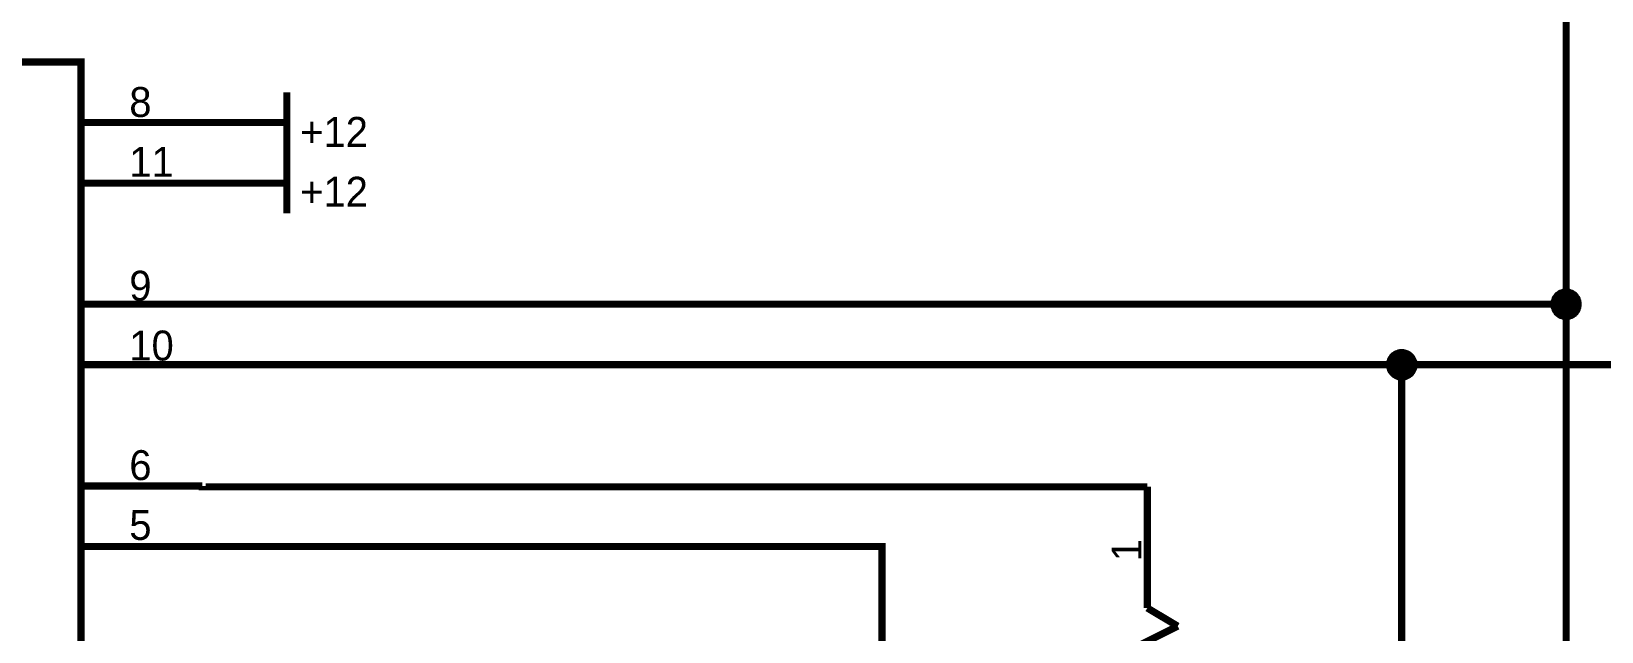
# Model space of a CAD drawing. Header units: millimetres. Extents: x 0 to 800, y 0 to 567.
# Drawn here: x 282.1 to 347.9, y 302.7 to 327.9 of the extents above; entities that cross this region are included whole.
import ezdxf

# ---------------------------------------------------------------- set-up
doc = ezdxf.new("R2010")
doc.units = ezdxf.units.MM
doc.layers.add('Sheet', color=255, linetype='Continuous')

msp = doc.modelspace()

# ---------------------------------------------------------------- linework, layer by layer
at = {"layer": 'Sheet'}
for points, const_width in [([(346.46, 292.606), (346.46, 316.483), (346.46, 360.161), (346.964, 360.161)], 0.3), ([(292.78, 325.364), (292.78, 322.833)], 0.3), ([(284.145, 324.099), (289.23, 324.099)], 0.3), ([(290.249, 324.099), (289.23, 324.099)], 0.3), ([(290.249, 324.099), (292.78, 324.099)], 0.3), ([(292.78, 322.833), (292.78, 320.291)], 0.3), ([(284.145, 321.557), (289.23, 321.557)], 0.3), ([(290.249, 321.557), (289.23, 321.557)], 0.3), ([(290.249, 321.557), (292.78, 321.557)], 0.3), ([(345.956, 316.483), (345.956, 316.506), (345.956, 316.539), (345.967, 316.562), (345.967, 316.584), (345.967, 316.607), (345.978, 316.629), (345.989, 316.663), (346.001, 316.685), (346.001, 316.707), (346.012, 316.73), (346.023, 316.741), (346.045, 316.763), (346.057, 316.786), (346.068, 316.808), (346.09, 316.819), (346.101, 316.842), (346.124, 316.853), (346.135, 316.875), (346.157, 316.887), (346.18, 316.898), (346.202, 316.92), (346.213, 316.931), (346.236, 316.943), (346.258, 316.943), (346.281, 316.954), (346.314, 316.965), (346.337, 316.976), (346.359, 316.976), (346.381, 316.976), (346.404, 316.987), (346.437, 316.987), (346.46, 316.987)], 0.3), ([(345.956, 316.483), (345.956, 316.506), (345.956, 316.539), (345.967, 316.562), (345.967, 316.584), (345.967, 316.607), (345.978, 316.629), (345.989, 316.663), (346.001, 316.685), (346.001, 316.707), (346.012, 316.73), (346.023, 316.741), (346.045, 316.763), (346.057, 316.786), (346.068, 316.808), (346.09, 316.819), (346.101, 316.842), (346.124, 316.853), (346.135, 316.875), (346.157, 316.887), (346.18, 316.898), (346.202, 316.92), (346.213, 316.931), (346.236, 316.943), (346.258, 316.943), (346.281, 316.954), (346.314, 316.965), (346.337, 316.976), (346.359, 316.976), (346.381, 316.976), (346.404, 316.987), (346.437, 316.987), (346.46, 316.987)], 0.3), ([(345.956, 316.483), (345.956, 316.506), (345.956, 316.539), (345.967, 316.562), (345.967, 316.584), (345.967, 316.607), (345.978, 316.629), (345.989, 316.663), (346.001, 316.685), (346.001, 316.707), (346.012, 316.73), (346.023, 316.741), (346.045, 316.763), (346.057, 316.786), (346.068, 316.808), (346.09, 316.819), (346.101, 316.842), (346.124, 316.853), (346.135, 316.875), (346.157, 316.887), (346.18, 316.898), (346.202, 316.92), (346.213, 316.931), (346.236, 316.943), (346.258, 316.943), (346.281, 316.954), (346.314, 316.965), (346.337, 316.976), (346.359, 316.976), (346.381, 316.976), (346.404, 316.987), (346.437, 316.987), (346.46, 316.987)], 0.3), ([(345.956, 316.483), (345.956, 316.506), (345.956, 316.539), (345.967, 316.562), (345.967, 316.584), (345.967, 316.607), (345.978, 316.629), (345.989, 316.663), (346.001, 316.685), (346.001, 316.707), (346.012, 316.73), (346.023, 316.741), (346.045, 316.763), (346.057, 316.786), (346.068, 316.808), (346.09, 316.819), (346.101, 316.842), (346.124, 316.853), (346.135, 316.875), (346.157, 316.887), (346.18, 316.898), (346.202, 316.92), (346.213, 316.931), (346.236, 316.943), (346.258, 316.943), (346.281, 316.954), (346.314, 316.965), (346.337, 316.976), (346.359, 316.976), (346.381, 316.976), (346.404, 316.987), (346.437, 316.987), (346.46, 316.987)], 0.3), ([(345.956, 316.483), (345.956, 316.506), (345.956, 316.539), (345.967, 316.562), (345.967, 316.584), (345.967, 316.607), (345.978, 316.629), (345.989, 316.663), (346.001, 316.685), (346.001, 316.707), (346.012, 316.73), (346.023, 316.741), (346.045, 316.763), (346.057, 316.786), (346.068, 316.808), (346.09, 316.819), (346.101, 316.842), (346.124, 316.853), (346.135, 316.875), (346.157, 316.887), (346.18, 316.898), (346.202, 316.92), (346.213, 316.931), (346.236, 316.943), (346.258, 316.943), (346.281, 316.954), (346.314, 316.965), (346.337, 316.976), (346.359, 316.976), (346.381, 316.976), (346.404, 316.987), (346.437, 316.987), (346.46, 316.987)], 0.0991), ([(345.956, 316.483), (345.956, 316.506), (345.956, 316.539), (345.967, 316.562), (345.967, 316.584), (345.967, 316.607), (345.978, 316.629), (345.989, 316.663), (346.001, 316.685), (346.001, 316.707), (346.012, 316.73), (346.023, 316.741), (346.045, 316.763), (346.057, 316.786), (346.068, 316.808), (346.09, 316.819), (346.101, 316.842), (346.124, 316.853), (346.135, 316.875), (346.157, 316.887), (346.18, 316.898), (346.202, 316.92), (346.213, 316.931), (346.236, 316.943), (346.258, 316.943), (346.281, 316.954), (346.314, 316.965), (346.337, 316.976), (346.359, 316.976), (346.381, 316.976), (346.404, 316.987), (346.437, 316.987), (346.46, 316.987)], 0.0991), ([(345.956, 316.483), (345.956, 316.506), (345.956, 316.539), (345.967, 316.562), (345.967, 316.584), (345.967, 316.607), (345.978, 316.629), (345.989, 316.663), (346.001, 316.685), (346.001, 316.707), (346.012, 316.73), (346.023, 316.741), (346.045, 316.763), (346.057, 316.786), (346.068, 316.808), (346.09, 316.819), (346.101, 316.842), (346.124, 316.853), (346.135, 316.875), (346.157, 316.887), (346.18, 316.898), (346.202, 316.92), (346.213, 316.931), (346.236, 316.943), (346.258, 316.943), (346.281, 316.954), (346.314, 316.965), (346.337, 316.976), (346.359, 316.976), (346.381, 316.976), (346.404, 316.987), (346.437, 316.987), (346.46, 316.987)], 0.0991), ([(345.956, 316.483), (345.956, 316.506), (345.956, 316.539), (345.967, 316.562), (345.967, 316.584), (345.967, 316.607), (345.978, 316.629), (345.989, 316.663), (346.001, 316.685), (346.001, 316.707), (346.012, 316.73), (346.023, 316.741), (346.045, 316.763), (346.057, 316.786), (346.068, 316.808), (346.09, 316.819), (346.101, 316.842), (346.124, 316.853), (346.135, 316.875), (346.157, 316.887), (346.18, 316.898), (346.202, 316.92), (346.213, 316.931), (346.236, 316.943), (346.258, 316.943), (346.281, 316.954), (346.314, 316.965), (346.337, 316.976), (346.359, 316.976), (346.381, 316.976), (346.404, 316.987), (346.437, 316.987), (346.46, 316.987)], 0.0991), ([(346.46, 316.987), (346.46, 316.987)], 0.3), ([(346.46, 316.987), (346.482, 316.987), (346.516, 316.987), (346.538, 316.976), (346.561, 316.976), (346.583, 316.976), (346.605, 316.965), (346.639, 316.954), (346.661, 316.943), (346.684, 316.943), (346.706, 316.931), (346.717, 316.92), (346.74, 316.898), (346.762, 316.887), (346.785, 316.875), (346.796, 316.853), (346.818, 316.842), (346.829, 316.819), (346.852, 316.808), (346.863, 316.786), (346.874, 316.763), (346.897, 316.741), (346.908, 316.73), (346.919, 316.707), (346.919, 316.685), (346.93, 316.663), (346.941, 316.629), (346.953, 316.607), (346.953, 316.584), (346.953, 316.562), (346.964, 316.539), (346.964, 316.506), (346.964, 316.483)], 0.3), ([(346.46, 316.987), (346.46, 316.987)], 0.3), ([(346.46, 316.987), (346.482, 316.987), (346.516, 316.987), (346.538, 316.976), (346.561, 316.976), (346.583, 316.976), (346.605, 316.965), (346.639, 316.954), (346.661, 316.943), (346.684, 316.943), (346.706, 316.931), (346.717, 316.92), (346.74, 316.898), (346.762, 316.887), (346.785, 316.875), (346.796, 316.853), (346.818, 316.842), (346.829, 316.819), (346.852, 316.808), (346.863, 316.786), (346.874, 316.763), (346.897, 316.741), (346.908, 316.73), (346.919, 316.707), (346.919, 316.685), (346.93, 316.663), (346.941, 316.629), (346.953, 316.607), (346.953, 316.584), (346.953, 316.562), (346.964, 316.539), (346.964, 316.506), (346.964, 316.483)], 0.3), ([(346.46, 316.987), (346.46, 316.987)], 0.3), ([(346.46, 316.987), (346.482, 316.987), (346.516, 316.987), (346.538, 316.976), (346.561, 316.976), (346.583, 316.976), (346.605, 316.965), (346.639, 316.954), (346.661, 316.943), (346.684, 316.943), (346.706, 316.931), (346.717, 316.92), (346.74, 316.898), (346.762, 316.887), (346.785, 316.875), (346.796, 316.853), (346.818, 316.842), (346.829, 316.819), (346.852, 316.808), (346.863, 316.786), (346.874, 316.763), (346.897, 316.741), (346.908, 316.73), (346.919, 316.707), (346.919, 316.685), (346.93, 316.663), (346.941, 316.629), (346.953, 316.607), (346.953, 316.584), (346.953, 316.562), (346.964, 316.539), (346.964, 316.506), (346.964, 316.483)], 0.3), ([(346.46, 316.987), (346.46, 316.987)], 0.3), ([(346.46, 316.987), (346.482, 316.987), (346.516, 316.987), (346.538, 316.976), (346.561, 316.976), (346.583, 316.976), (346.605, 316.965), (346.639, 316.954), (346.661, 316.943), (346.684, 316.943), (346.706, 316.931), (346.717, 316.92), (346.74, 316.898), (346.762, 316.887), (346.785, 316.875), (346.796, 316.853), (346.818, 316.842), (346.829, 316.819), (346.852, 316.808), (346.863, 316.786), (346.874, 316.763), (346.897, 316.741), (346.908, 316.73), (346.919, 316.707), (346.919, 316.685), (346.93, 316.663), (346.941, 316.629), (346.953, 316.607), (346.953, 316.584), (346.953, 316.562), (346.964, 316.539), (346.964, 316.506), (346.964, 316.483)], 0.3), ([(346.46, 316.987), (346.46, 316.987)], 0.0991), ([(346.46, 316.987), (346.482, 316.987), (346.516, 316.987), (346.538, 316.976), (346.561, 316.976), (346.583, 316.976), (346.605, 316.965), (346.639, 316.954), (346.661, 316.943), (346.684, 316.943), (346.706, 316.931), (346.717, 316.92), (346.74, 316.898), (346.762, 316.887), (346.785, 316.875), (346.796, 316.853), (346.818, 316.842), (346.829, 316.819), (346.852, 316.808), (346.863, 316.786), (346.874, 316.763), (346.897, 316.741), (346.908, 316.73), (346.919, 316.707), (346.919, 316.685), (346.93, 316.663), (346.941, 316.629), (346.953, 316.607), (346.953, 316.584), (346.953, 316.562), (346.964, 316.539), (346.964, 316.506), (346.964, 316.483)], 0.0991), ([(346.46, 316.987), (346.46, 316.987)], 0.0991), ([(346.46, 316.987), (346.482, 316.987), (346.516, 316.987), (346.538, 316.976), (346.561, 316.976), (346.583, 316.976), (346.605, 316.965), (346.639, 316.954), (346.661, 316.943), (346.684, 316.943), (346.706, 316.931), (346.717, 316.92), (346.74, 316.898), (346.762, 316.887), (346.785, 316.875), (346.796, 316.853), (346.818, 316.842), (346.829, 316.819), (346.852, 316.808), (346.863, 316.786), (346.874, 316.763), (346.897, 316.741), (346.908, 316.73), (346.919, 316.707), (346.919, 316.685), (346.93, 316.663), (346.941, 316.629), (346.953, 316.607), (346.953, 316.584), (346.953, 316.562), (346.964, 316.539), (346.964, 316.506), (346.964, 316.483)], 0.0991), ([(346.46, 316.987), (346.46, 316.987)], 0.0991), ([(346.46, 316.987), (346.482, 316.987), (346.516, 316.987), (346.538, 316.976), (346.561, 316.976), (346.583, 316.976), (346.605, 316.965), (346.639, 316.954), (346.661, 316.943), (346.684, 316.943), (346.706, 316.931), (346.717, 316.92), (346.74, 316.898), (346.762, 316.887), (346.785, 316.875), (346.796, 316.853), (346.818, 316.842), (346.829, 316.819), (346.852, 316.808), (346.863, 316.786), (346.874, 316.763), (346.897, 316.741), (346.908, 316.73), (346.919, 316.707), (346.919, 316.685), (346.93, 316.663), (346.941, 316.629), (346.953, 316.607), (346.953, 316.584), (346.953, 316.562), (346.964, 316.539), (346.964, 316.506), (346.964, 316.483)], 0.0991), ([(346.46, 316.987), (346.46, 316.987)], 0.0991), ([(346.46, 316.987), (346.482, 316.987), (346.516, 316.987), (346.538, 316.976), (346.561, 316.976), (346.583, 316.976), (346.605, 316.965), (346.639, 316.954), (346.661, 316.943), (346.684, 316.943), (346.706, 316.931), (346.717, 316.92), (346.74, 316.898), (346.762, 316.887), (346.785, 316.875), (346.796, 316.853), (346.818, 316.842), (346.829, 316.819), (346.852, 316.808), (346.863, 316.786), (346.874, 316.763), (346.897, 316.741), (346.908, 316.73), (346.919, 316.707), (346.919, 316.685), (346.93, 316.663), (346.941, 316.629), (346.953, 316.607), (346.953, 316.584), (346.953, 316.562), (346.964, 316.539), (346.964, 316.506), (346.964, 316.483)], 0.0991), ([(284.145, 316.483), (289.23, 316.483)], 0.3), ([(289.23, 316.483), (346.46, 316.483)], 0.3), ([(346.46, 315.968), (346.437, 315.968), (346.404, 315.968), (346.381, 315.979), (346.359, 315.979), (346.337, 315.979), (346.314, 315.991), (346.281, 316.002), (346.258, 316.013), (346.236, 316.013), (346.213, 316.024), (346.202, 316.047), (346.18, 316.058), (346.157, 316.069), (346.135, 316.08), (346.124, 316.103), (346.101, 316.114), (346.09, 316.136), (346.068, 316.147), (346.057, 316.17), (346.045, 316.192), (346.023, 316.215), (346.012, 316.237), (346.001, 316.259), (346.001, 316.282), (345.989, 316.304), (345.978, 316.327), (345.967, 316.349), (345.967, 316.383), (345.967, 316.405), (345.956, 316.427), (345.956, 316.461), (345.956, 316.483)], 0.3), ([(345.956, 316.483), (345.956, 316.483)], 0.3), ([(346.46, 315.968), (346.437, 315.968), (346.404, 315.968), (346.381, 315.979), (346.359, 315.979), (346.337, 315.979), (346.314, 315.991), (346.281, 316.002), (346.258, 316.013), (346.236, 316.013), (346.213, 316.024), (346.202, 316.047), (346.18, 316.058), (346.157, 316.069), (346.135, 316.08), (346.124, 316.103), (346.101, 316.114), (346.09, 316.136), (346.068, 316.147), (346.057, 316.17), (346.045, 316.192), (346.023, 316.215), (346.012, 316.237), (346.001, 316.259), (346.001, 316.282), (345.989, 316.304), (345.978, 316.327), (345.967, 316.349), (345.967, 316.383), (345.967, 316.405), (345.956, 316.427), (345.956, 316.461), (345.956, 316.483)], 0.3), ([(345.956, 316.483), (345.956, 316.483)], 0.3), ([(346.46, 315.968), (346.437, 315.968), (346.404, 315.968), (346.381, 315.979), (346.359, 315.979), (346.337, 315.979), (346.314, 315.991), (346.281, 316.002), (346.258, 316.013), (346.236, 316.013), (346.213, 316.024), (346.202, 316.047), (346.18, 316.058), (346.157, 316.069), (346.135, 316.08), (346.124, 316.103), (346.101, 316.114), (346.09, 316.136), (346.068, 316.147), (346.057, 316.17), (346.045, 316.192), (346.023, 316.215), (346.012, 316.237), (346.001, 316.259), (346.001, 316.282), (345.989, 316.304), (345.978, 316.327), (345.967, 316.349), (345.967, 316.383), (345.967, 316.405), (345.956, 316.427), (345.956, 316.461), (345.956, 316.483)], 0.3), ([(345.956, 316.483), (345.956, 316.483)], 0.3), ([(346.46, 315.968), (346.437, 315.968), (346.404, 315.968), (346.381, 315.979), (346.359, 315.979), (346.337, 315.979), (346.314, 315.991), (346.281, 316.002), (346.258, 316.013), (346.236, 316.013), (346.213, 316.024), (346.202, 316.047), (346.18, 316.058), (346.157, 316.069), (346.135, 316.08), (346.124, 316.103), (346.101, 316.114), (346.09, 316.136), (346.068, 316.147), (346.057, 316.17), (346.045, 316.192), (346.023, 316.215), (346.012, 316.237), (346.001, 316.259), (346.001, 316.282), (345.989, 316.304), (345.978, 316.327), (345.967, 316.349), (345.967, 316.383), (345.967, 316.405), (345.956, 316.427), (345.956, 316.461), (345.956, 316.483)], 0.3), ([(345.956, 316.483), (345.956, 316.483)], 0.3), ([(346.46, 315.968), (346.437, 315.968), (346.404, 315.968), (346.381, 315.979), (346.359, 315.979), (346.337, 315.979), (346.314, 315.991), (346.281, 316.002), (346.258, 316.013), (346.236, 316.013), (346.213, 316.024), (346.202, 316.047), (346.18, 316.058), (346.157, 316.069), (346.135, 316.08), (346.124, 316.103), (346.101, 316.114), (346.09, 316.136), (346.068, 316.147), (346.057, 316.17), (346.045, 316.192), (346.023, 316.215), (346.012, 316.237), (346.001, 316.259), (346.001, 316.282), (345.989, 316.304), (345.978, 316.327), (345.967, 316.349), (345.967, 316.383), (345.967, 316.405), (345.956, 316.427), (345.956, 316.461), (345.956, 316.483)], 0.0991), ([(345.956, 316.483), (345.956, 316.483)], 0.0991), ([(346.46, 315.968), (346.437, 315.968), (346.404, 315.968), (346.381, 315.979), (346.359, 315.979), (346.337, 315.979), (346.314, 315.991), (346.281, 316.002), (346.258, 316.013), (346.236, 316.013), (346.213, 316.024), (346.202, 316.047), (346.18, 316.058), (346.157, 316.069), (346.135, 316.08), (346.124, 316.103), (346.101, 316.114), (346.09, 316.136), (346.068, 316.147), (346.057, 316.17), (346.045, 316.192), (346.023, 316.215), (346.012, 316.237), (346.001, 316.259), (346.001, 316.282), (345.989, 316.304), (345.978, 316.327), (345.967, 316.349), (345.967, 316.383), (345.967, 316.405), (345.956, 316.427), (345.956, 316.461), (345.956, 316.483)], 0.0991), ([(345.956, 316.483), (345.956, 316.483)], 0.0991), ([(346.46, 315.968), (346.437, 315.968), (346.404, 315.968), (346.381, 315.979), (346.359, 315.979), (346.337, 315.979), (346.314, 315.991), (346.281, 316.002), (346.258, 316.013), (346.236, 316.013), (346.213, 316.024), (346.202, 316.047), (346.18, 316.058), (346.157, 316.069), (346.135, 316.08), (346.124, 316.103), (346.101, 316.114), (346.09, 316.136), (346.068, 316.147), (346.057, 316.17), (346.045, 316.192), (346.023, 316.215), (346.012, 316.237), (346.001, 316.259), (346.001, 316.282), (345.989, 316.304), (345.978, 316.327), (345.967, 316.349), (345.967, 316.383), (345.967, 316.405), (345.956, 316.427), (345.956, 316.461), (345.956, 316.483)], 0.0991), ([(345.956, 316.483), (345.956, 316.483)], 0.0991), ([(346.46, 315.968), (346.437, 315.968), (346.404, 315.968), (346.381, 315.979), (346.359, 315.979), (346.337, 315.979), (346.314, 315.991), (346.281, 316.002), (346.258, 316.013), (346.236, 316.013), (346.213, 316.024), (346.202, 316.047), (346.18, 316.058), (346.157, 316.069), (346.135, 316.08), (346.124, 316.103), (346.101, 316.114), (346.09, 316.136), (346.068, 316.147), (346.057, 316.17), (346.045, 316.192), (346.023, 316.215), (346.012, 316.237), (346.001, 316.259), (346.001, 316.282), (345.989, 316.304), (345.978, 316.327), (345.967, 316.349), (345.967, 316.383), (345.967, 316.405), (345.956, 316.427), (345.956, 316.461), (345.956, 316.483)], 0.0991), ([(345.956, 316.483), (345.956, 316.483)], 0.0991), ([(346.964, 316.483), (346.964, 316.461), (346.964, 316.427), (346.953, 316.405), (346.953, 316.383), (346.953, 316.349), (346.941, 316.327), (346.93, 316.304), (346.919, 316.282), (346.919, 316.259), (346.908, 316.237), (346.897, 316.215), (346.874, 316.192), (346.863, 316.17), (346.852, 316.147), (346.829, 316.136), (346.818, 316.114), (346.796, 316.103), (346.785, 316.08), (346.762, 316.069), (346.74, 316.058), (346.717, 316.047), (346.706, 316.024), (346.684, 316.013), (346.661, 316.013), (346.639, 316.002), (346.605, 315.991), (346.583, 315.979), (346.561, 315.979), (346.538, 315.979), (346.516, 315.968), (346.482, 315.968), (346.46, 315.968)], 0.3), ([(346.964, 316.483), (346.964, 316.461), (346.964, 316.427), (346.953, 316.405), (346.953, 316.383), (346.953, 316.349), (346.941, 316.327), (346.93, 316.304), (346.919, 316.282), (346.919, 316.259), (346.908, 316.237), (346.897, 316.215), (346.874, 316.192), (346.863, 316.17), (346.852, 316.147), (346.829, 316.136), (346.818, 316.114), (346.796, 316.103), (346.785, 316.08), (346.762, 316.069), (346.74, 316.058), (346.717, 316.047), (346.706, 316.024), (346.684, 316.013), (346.661, 316.013), (346.639, 316.002), (346.605, 315.991), (346.583, 315.979), (346.561, 315.979), (346.538, 315.979), (346.516, 315.968), (346.482, 315.968), (346.46, 315.968)], 0.3), ([(346.964, 316.483), (346.964, 316.461), (346.964, 316.427), (346.953, 316.405), (346.953, 316.383), (346.953, 316.349), (346.941, 316.327), (346.93, 316.304), (346.919, 316.282), (346.919, 316.259), (346.908, 316.237), (346.897, 316.215), (346.874, 316.192), (346.863, 316.17), (346.852, 316.147), (346.829, 316.136), (346.818, 316.114), (346.796, 316.103), (346.785, 316.08), (346.762, 316.069), (346.74, 316.058), (346.717, 316.047), (346.706, 316.024), (346.684, 316.013), (346.661, 316.013), (346.639, 316.002), (346.605, 315.991), (346.583, 315.979), (346.561, 315.979), (346.538, 315.979), (346.516, 315.968), (346.482, 315.968), (346.46, 315.968)], 0.3), ([(346.964, 316.483), (346.964, 316.461), (346.964, 316.427), (346.953, 316.405), (346.953, 316.383), (346.953, 316.349), (346.941, 316.327), (346.93, 316.304), (346.919, 316.282), (346.919, 316.259), (346.908, 316.237), (346.897, 316.215), (346.874, 316.192), (346.863, 316.17), (346.852, 316.147), (346.829, 316.136), (346.818, 316.114), (346.796, 316.103), (346.785, 316.08), (346.762, 316.069), (346.74, 316.058), (346.717, 316.047), (346.706, 316.024), (346.684, 316.013), (346.661, 316.013), (346.639, 316.002), (346.605, 315.991), (346.583, 315.979), (346.561, 315.979), (346.538, 315.979), (346.516, 315.968), (346.482, 315.968), (346.46, 315.968)], 0.3), ([(346.964, 316.483), (346.964, 316.461), (346.964, 316.427), (346.953, 316.405), (346.953, 316.383), (346.953, 316.349), (346.941, 316.327), (346.93, 316.304), (346.919, 316.282), (346.919, 316.259), (346.908, 316.237), (346.897, 316.215), (346.874, 316.192), (346.863, 316.17), (346.852, 316.147), (346.829, 316.136), (346.818, 316.114), (346.796, 316.103), (346.785, 316.08), (346.762, 316.069), (346.74, 316.058), (346.717, 316.047), (346.706, 316.024), (346.684, 316.013), (346.661, 316.013), (346.639, 316.002), (346.605, 315.991), (346.583, 315.979), (346.561, 315.979), (346.538, 315.979), (346.516, 315.968), (346.482, 315.968), (346.46, 315.968)], 0.0991), ([(346.964, 316.483), (346.964, 316.461), (346.964, 316.427), (346.953, 316.405), (346.953, 316.383), (346.953, 316.349), (346.941, 316.327), (346.93, 316.304), (346.919, 316.282), (346.919, 316.259), (346.908, 316.237), (346.897, 316.215), (346.874, 316.192), (346.863, 316.17), (346.852, 316.147), (346.829, 316.136), (346.818, 316.114), (346.796, 316.103), (346.785, 316.08), (346.762, 316.069), (346.74, 316.058), (346.717, 316.047), (346.706, 316.024), (346.684, 316.013), (346.661, 316.013), (346.639, 316.002), (346.605, 315.991), (346.583, 315.979), (346.561, 315.979), (346.538, 315.979), (346.516, 315.968), (346.482, 315.968), (346.46, 315.968)], 0.0991), ([(346.964, 316.483), (346.964, 316.461), (346.964, 316.427), (346.953, 316.405), (346.953, 316.383), (346.953, 316.349), (346.941, 316.327), (346.93, 316.304), (346.919, 316.282), (346.919, 316.259), (346.908, 316.237), (346.897, 316.215), (346.874, 316.192), (346.863, 316.17), (346.852, 316.147), (346.829, 316.136), (346.818, 316.114), (346.796, 316.103), (346.785, 316.08), (346.762, 316.069), (346.74, 316.058), (346.717, 316.047), (346.706, 316.024), (346.684, 316.013), (346.661, 316.013), (346.639, 316.002), (346.605, 315.991), (346.583, 315.979), (346.561, 315.979), (346.538, 315.979), (346.516, 315.968), (346.482, 315.968), (346.46, 315.968)], 0.0991), ([(346.964, 316.483), (346.964, 316.461), (346.964, 316.427), (346.953, 316.405), (346.953, 316.383), (346.953, 316.349), (346.941, 316.327), (346.93, 316.304), (346.919, 316.282), (346.919, 316.259), (346.908, 316.237), (346.897, 316.215), (346.874, 316.192), (346.863, 316.17), (346.852, 316.147), (346.829, 316.136), (346.818, 316.114), (346.796, 316.103), (346.785, 316.08), (346.762, 316.069), (346.74, 316.058), (346.717, 316.047), (346.706, 316.024), (346.684, 316.013), (346.661, 316.013), (346.639, 316.002), (346.605, 315.991), (346.583, 315.979), (346.561, 315.979), (346.538, 315.979), (346.516, 315.968), (346.482, 315.968), (346.46, 315.968)], 0.0991), ([(346.964, 316.483), (346.964, 316.483), (346.964, 316.483), (346.964, 316.483), (346.964, 316.483), (346.964, 316.483), (346.964, 316.483), (346.964, 316.483), (346.964, 316.483), (346.964, 316.483), (346.964, 316.483), (346.964, 316.483), (346.964, 316.483), (346.964, 316.483), (346.964, 316.483), (346.964, 316.483), (346.964, 316.483), (346.964, 316.483), (346.964, 316.483), (346.964, 316.483), (346.964, 316.483), (346.964, 316.483), (346.964, 316.483), (346.964, 316.483), (346.964, 316.483), (346.964, 316.483), (346.964, 316.483), (346.964, 316.483), (346.964, 316.483), (346.964, 316.483), (346.964, 316.483), (346.964, 316.483), (346.964, 316.483)], 0.3), ([(346.964, 316.483), (346.964, 316.483)], 0.3), ([(346.964, 316.483), (346.964, 316.483), (346.964, 316.483), (346.964, 316.483), (346.964, 316.483), (346.964, 316.483), (346.964, 316.483), (346.964, 316.483), (346.964, 316.483), (346.964, 316.483), (346.964, 316.483), (346.964, 316.483), (346.964, 316.483), (346.964, 316.483), (346.964, 316.483), (346.964, 316.483), (346.964, 316.483), (346.964, 316.483), (346.964, 316.483), (346.964, 316.483), (346.964, 316.483), (346.964, 316.483), (346.964, 316.483), (346.964, 316.483), (346.964, 316.483), (346.964, 316.483), (346.964, 316.483), (346.964, 316.483), (346.964, 316.483), (346.964, 316.483), (346.964, 316.483), (346.964, 316.483), (346.964, 316.483)], 0.3), ([(346.964, 316.483), (346.964, 316.483)], 0.3), ([(346.964, 316.483), (346.964, 316.483), (346.964, 316.483), (346.964, 316.483), (346.964, 316.483), (346.964, 316.483), (346.964, 316.483), (346.964, 316.483), (346.964, 316.483), (346.964, 316.483), (346.964, 316.483), (346.964, 316.483), (346.964, 316.483), (346.964, 316.483), (346.964, 316.483), (346.964, 316.483), (346.964, 316.483), (346.964, 316.483), (346.964, 316.483), (346.964, 316.483), (346.964, 316.483), (346.964, 316.483), (346.964, 316.483), (346.964, 316.483), (346.964, 316.483), (346.964, 316.483), (346.964, 316.483), (346.964, 316.483), (346.964, 316.483), (346.964, 316.483), (346.964, 316.483), (346.964, 316.483), (346.964, 316.483)], 0.3), ([(346.964, 316.483), (346.964, 316.483)], 0.3), ([(346.964, 316.483), (346.964, 316.483), (346.964, 316.483), (346.964, 316.483), (346.964, 316.483), (346.964, 316.483), (346.964, 316.483), (346.964, 316.483), (346.964, 316.483), (346.964, 316.483), (346.964, 316.483), (346.964, 316.483), (346.964, 316.483), (346.964, 316.483), (346.964, 316.483), (346.964, 316.483), (346.964, 316.483), (346.964, 316.483), (346.964, 316.483), (346.964, 316.483), (346.964, 316.483), (346.964, 316.483), (346.964, 316.483), (346.964, 316.483), (346.964, 316.483), (346.964, 316.483), (346.964, 316.483), (346.964, 316.483), (346.964, 316.483), (346.964, 316.483), (346.964, 316.483), (346.964, 316.483), (346.964, 316.483)], 0.3), ([(346.964, 316.483), (346.964, 316.483)], 0.3), ([(346.964, 316.483), (346.964, 316.483), (346.964, 316.483), (346.964, 316.483), (346.964, 316.483), (346.964, 316.483), (346.964, 316.483), (346.964, 316.483), (346.964, 316.483), (346.964, 316.483), (346.964, 316.483), (346.964, 316.483), (346.964, 316.483), (346.964, 316.483), (346.964, 316.483), (346.964, 316.483), (346.964, 316.483), (346.964, 316.483), (346.964, 316.483), (346.964, 316.483), (346.964, 316.483), (346.964, 316.483), (346.964, 316.483), (346.964, 316.483), (346.964, 316.483), (346.964, 316.483), (346.964, 316.483), (346.964, 316.483), (346.964, 316.483), (346.964, 316.483), (346.964, 316.483), (346.964, 316.483), (346.964, 316.483)], 0.0991), ([(346.964, 316.483), (346.964, 316.483)], 0.0991), ([(346.964, 316.483), (346.964, 316.483), (346.964, 316.483), (346.964, 316.483), (346.964, 316.483), (346.964, 316.483), (346.964, 316.483), (346.964, 316.483), (346.964, 316.483), (346.964, 316.483), (346.964, 316.483), (346.964, 316.483), (346.964, 316.483), (346.964, 316.483), (346.964, 316.483), (346.964, 316.483), (346.964, 316.483), (346.964, 316.483), (346.964, 316.483), (346.964, 316.483), (346.964, 316.483), (346.964, 316.483), (346.964, 316.483), (346.964, 316.483), (346.964, 316.483), (346.964, 316.483), (346.964, 316.483), (346.964, 316.483), (346.964, 316.483), (346.964, 316.483), (346.964, 316.483), (346.964, 316.483), (346.964, 316.483)], 0.0991), ([(346.964, 316.483), (346.964, 316.483)], 0.0991), ([(346.964, 316.483), (346.964, 316.483), (346.964, 316.483), (346.964, 316.483), (346.964, 316.483), (346.964, 316.483), (346.964, 316.483), (346.964, 316.483), (346.964, 316.483), (346.964, 316.483), (346.964, 316.483), (346.964, 316.483), (346.964, 316.483), (346.964, 316.483), (346.964, 316.483), (346.964, 316.483), (346.964, 316.483), (346.964, 316.483), (346.964, 316.483), (346.964, 316.483), (346.964, 316.483), (346.964, 316.483), (346.964, 316.483), (346.964, 316.483), (346.964, 316.483), (346.964, 316.483), (346.964, 316.483), (346.964, 316.483), (346.964, 316.483), (346.964, 316.483), (346.964, 316.483), (346.964, 316.483), (346.964, 316.483)], 0.0991), ([(346.964, 316.483), (346.964, 316.483)], 0.0991), ([(346.964, 316.483), (346.964, 316.483), (346.964, 316.483), (346.964, 316.483), (346.964, 316.483), (346.964, 316.483), (346.964, 316.483), (346.964, 316.483), (346.964, 316.483), (346.964, 316.483), (346.964, 316.483), (346.964, 316.483), (346.964, 316.483), (346.964, 316.483), (346.964, 316.483), (346.964, 316.483), (346.964, 316.483), (346.964, 316.483), (346.964, 316.483), (346.964, 316.483), (346.964, 316.483), (346.964, 316.483), (346.964, 316.483), (346.964, 316.483), (346.964, 316.483), (346.964, 316.483), (346.964, 316.483), (346.964, 316.483), (346.964, 316.483), (346.964, 316.483), (346.964, 316.483), (346.964, 316.483), (346.964, 316.483)], 0.0991), ([(346.964, 316.483), (346.964, 316.483)], 0.0991), ([(339.057, 313.941), (339.057, 313.964), (339.057, 313.997), (339.068, 314.02), (339.068, 314.042), (339.068, 314.064), (339.079, 314.087), (339.091, 314.12), (339.102, 314.143), (339.102, 314.165), (339.113, 314.187), (339.124, 314.199), (339.147, 314.221), (339.158, 314.243), (339.169, 314.266), (339.191, 314.277), (339.203, 314.299), (339.225, 314.311), (339.236, 314.333), (339.259, 314.344), (339.281, 314.355), (339.303, 314.378), (339.315, 314.389), (339.337, 314.4), (339.359, 314.4), (339.382, 314.411), (339.415, 314.423), (339.438, 314.434), (339.46, 314.434), (339.483, 314.434), (339.505, 314.445), (339.539, 314.445), (339.561, 314.445)], 0.3), ([(339.057, 313.941), (339.057, 313.964), (339.057, 313.997), (339.068, 314.02), (339.068, 314.042), (339.068, 314.064), (339.079, 314.087), (339.091, 314.12), (339.102, 314.143), (339.102, 314.165), (339.113, 314.187), (339.124, 314.199), (339.147, 314.221), (339.158, 314.243), (339.169, 314.266), (339.191, 314.277), (339.203, 314.299), (339.225, 314.311), (339.236, 314.333), (339.259, 314.344), (339.281, 314.355), (339.303, 314.378), (339.315, 314.389), (339.337, 314.4), (339.359, 314.4), (339.382, 314.411), (339.415, 314.423), (339.438, 314.434), (339.46, 314.434), (339.483, 314.434), (339.505, 314.445), (339.539, 314.445), (339.561, 314.445)], 0.3), ([(339.057, 313.941), (339.057, 313.964), (339.057, 313.997), (339.068, 314.02), (339.068, 314.042), (339.068, 314.064), (339.079, 314.087), (339.091, 314.12), (339.102, 314.143), (339.102, 314.165), (339.113, 314.187), (339.124, 314.199), (339.147, 314.221), (339.158, 314.243), (339.169, 314.266), (339.191, 314.277), (339.203, 314.299), (339.225, 314.311), (339.236, 314.333), (339.259, 314.344), (339.281, 314.355), (339.303, 314.378), (339.315, 314.389), (339.337, 314.4), (339.359, 314.4), (339.382, 314.411), (339.415, 314.423), (339.438, 314.434), (339.46, 314.434), (339.483, 314.434), (339.505, 314.445), (339.539, 314.445), (339.561, 314.445)], 0.3), ([(339.057, 313.941), (339.057, 313.964), (339.057, 313.997), (339.068, 314.02), (339.068, 314.042), (339.068, 314.064), (339.079, 314.087), (339.091, 314.12), (339.102, 314.143), (339.102, 314.165), (339.113, 314.187), (339.124, 314.199), (339.147, 314.221), (339.158, 314.243), (339.169, 314.266), (339.191, 314.277), (339.203, 314.299), (339.225, 314.311), (339.236, 314.333), (339.259, 314.344), (339.281, 314.355), (339.303, 314.378), (339.315, 314.389), (339.337, 314.4), (339.359, 314.4), (339.382, 314.411), (339.415, 314.423), (339.438, 314.434), (339.46, 314.434), (339.483, 314.434), (339.505, 314.445), (339.539, 314.445), (339.561, 314.445)], 0.3), ([(339.057, 313.941), (339.057, 313.964), (339.057, 313.997), (339.068, 314.02), (339.068, 314.042), (339.068, 314.064), (339.079, 314.087), (339.091, 314.12), (339.102, 314.143), (339.102, 314.165), (339.113, 314.187), (339.124, 314.199), (339.147, 314.221), (339.158, 314.243), (339.169, 314.266), (339.191, 314.277), (339.203, 314.299), (339.225, 314.311), (339.236, 314.333), (339.259, 314.344), (339.281, 314.355), (339.303, 314.378), (339.315, 314.389), (339.337, 314.4), (339.359, 314.4), (339.382, 314.411), (339.415, 314.423), (339.438, 314.434), (339.46, 314.434), (339.483, 314.434), (339.505, 314.445), (339.539, 314.445), (339.561, 314.445)], 0.0991), ([(339.057, 313.941), (339.057, 313.964), (339.057, 313.997), (339.068, 314.02), (339.068, 314.042), (339.068, 314.064), (339.079, 314.087), (339.091, 314.12), (339.102, 314.143), (339.102, 314.165), (339.113, 314.187), (339.124, 314.199), (339.147, 314.221), (339.158, 314.243), (339.169, 314.266), (339.191, 314.277), (339.203, 314.299), (339.225, 314.311), (339.236, 314.333), (339.259, 314.344), (339.281, 314.355), (339.303, 314.378), (339.315, 314.389), (339.337, 314.4), (339.359, 314.4), (339.382, 314.411), (339.415, 314.423), (339.438, 314.434), (339.46, 314.434), (339.483, 314.434), (339.505, 314.445), (339.539, 314.445), (339.561, 314.445)], 0.0991), ([(339.057, 313.941), (339.057, 313.964), (339.057, 313.997), (339.068, 314.02), (339.068, 314.042), (339.068, 314.064), (339.079, 314.087), (339.091, 314.12), (339.102, 314.143), (339.102, 314.165), (339.113, 314.187), (339.124, 314.199), (339.147, 314.221), (339.158, 314.243), (339.169, 314.266), (339.191, 314.277), (339.203, 314.299), (339.225, 314.311), (339.236, 314.333), (339.259, 314.344), (339.281, 314.355), (339.303, 314.378), (339.315, 314.389), (339.337, 314.4), (339.359, 314.4), (339.382, 314.411), (339.415, 314.423), (339.438, 314.434), (339.46, 314.434), (339.483, 314.434), (339.505, 314.445), (339.539, 314.445), (339.561, 314.445)], 0.0991), ([(339.057, 313.941), (339.057, 313.964), (339.057, 313.997), (339.068, 314.02), (339.068, 314.042), (339.068, 314.064), (339.079, 314.087), (339.091, 314.12), (339.102, 314.143), (339.102, 314.165), (339.113, 314.187), (339.124, 314.199), (339.147, 314.221), (339.158, 314.243), (339.169, 314.266), (339.191, 314.277), (339.203, 314.299), (339.225, 314.311), (339.236, 314.333), (339.259, 314.344), (339.281, 314.355), (339.303, 314.378), (339.315, 314.389), (339.337, 314.4), (339.359, 314.4), (339.382, 314.411), (339.415, 314.423), (339.438, 314.434), (339.46, 314.434), (339.483, 314.434), (339.505, 314.445), (339.539, 314.445), (339.561, 314.445)], 0.0991), ([(339.561, 314.445), (339.561, 314.445)], 0.3), ([(339.561, 314.445), (339.583, 314.445), (339.617, 314.445), (339.639, 314.434), (339.662, 314.434), (339.684, 314.434), (339.718, 314.423), (339.74, 314.411), (339.763, 314.4), (339.785, 314.4), (339.807, 314.389), (339.83, 314.378), (339.852, 314.355), (339.863, 314.344), (339.886, 314.333), (339.908, 314.311), (339.919, 314.299), (339.942, 314.277), (339.953, 314.266), (339.975, 314.243), (339.987, 314.221), (339.998, 314.199), (340.009, 314.187), (340.02, 314.165), (340.031, 314.143), (340.043, 314.12), (340.054, 314.087), (340.065, 314.064), (340.065, 314.042), (340.065, 314.02), (340.076, 313.997), (340.076, 313.964), (340.076, 313.941)], 0.3), ([(339.561, 314.445), (339.561, 314.445)], 0.3), ([(339.561, 314.445), (339.583, 314.445), (339.617, 314.445), (339.639, 314.434), (339.662, 314.434), (339.684, 314.434), (339.718, 314.423), (339.74, 314.411), (339.763, 314.4), (339.785, 314.4), (339.807, 314.389), (339.83, 314.378), (339.852, 314.355), (339.863, 314.344), (339.886, 314.333), (339.908, 314.311), (339.919, 314.299), (339.942, 314.277), (339.953, 314.266), (339.975, 314.243), (339.987, 314.221), (339.998, 314.199), (340.009, 314.187), (340.02, 314.165), (340.031, 314.143), (340.043, 314.12), (340.054, 314.087), (340.065, 314.064), (340.065, 314.042), (340.065, 314.02), (340.076, 313.997), (340.076, 313.964), (340.076, 313.941)], 0.3), ([(339.561, 314.445), (339.561, 314.445)], 0.3), ([(339.561, 314.445), (339.583, 314.445), (339.617, 314.445), (339.639, 314.434), (339.662, 314.434), (339.684, 314.434), (339.718, 314.423), (339.74, 314.411), (339.763, 314.4), (339.785, 314.4), (339.807, 314.389), (339.83, 314.378), (339.852, 314.355), (339.863, 314.344), (339.886, 314.333), (339.908, 314.311), (339.919, 314.299), (339.942, 314.277), (339.953, 314.266), (339.975, 314.243), (339.987, 314.221), (339.998, 314.199), (340.009, 314.187), (340.02, 314.165), (340.031, 314.143), (340.043, 314.12), (340.054, 314.087), (340.065, 314.064), (340.065, 314.042), (340.065, 314.02), (340.076, 313.997), (340.076, 313.964), (340.076, 313.941)], 0.3), ([(339.561, 314.445), (339.561, 314.445)], 0.3), ([(339.561, 314.445), (339.583, 314.445), (339.617, 314.445), (339.639, 314.434), (339.662, 314.434), (339.684, 314.434), (339.718, 314.423), (339.74, 314.411), (339.763, 314.4), (339.785, 314.4), (339.807, 314.389), (339.83, 314.378), (339.852, 314.355), (339.863, 314.344), (339.886, 314.333), (339.908, 314.311), (339.919, 314.299), (339.942, 314.277), (339.953, 314.266), (339.975, 314.243), (339.987, 314.221), (339.998, 314.199), (340.009, 314.187), (340.02, 314.165), (340.031, 314.143), (340.043, 314.12), (340.054, 314.087), (340.065, 314.064), (340.065, 314.042), (340.065, 314.02), (340.076, 313.997), (340.076, 313.964), (340.076, 313.941)], 0.3), ([(339.561, 314.445), (339.561, 314.445)], 0.0991), ([(339.561, 314.445), (339.583, 314.445), (339.617, 314.445), (339.639, 314.434), (339.662, 314.434), (339.684, 314.434), (339.718, 314.423), (339.74, 314.411), (339.763, 314.4), (339.785, 314.4), (339.807, 314.389), (339.83, 314.378), (339.852, 314.355), (339.863, 314.344), (339.886, 314.333), (339.908, 314.311), (339.919, 314.299), (339.942, 314.277), (339.953, 314.266), (339.975, 314.243), (339.987, 314.221), (339.998, 314.199), (340.009, 314.187), (340.02, 314.165), (340.031, 314.143), (340.043, 314.12), (340.054, 314.087), (340.065, 314.064), (340.065, 314.042), (340.065, 314.02), (340.076, 313.997), (340.076, 313.964), (340.076, 313.941)], 0.0991), ([(339.561, 314.445), (339.561, 314.445)], 0.0991), ([(339.561, 314.445), (339.583, 314.445), (339.617, 314.445), (339.639, 314.434), (339.662, 314.434), (339.684, 314.434), (339.718, 314.423), (339.74, 314.411), (339.763, 314.4), (339.785, 314.4), (339.807, 314.389), (339.83, 314.378), (339.852, 314.355), (339.863, 314.344), (339.886, 314.333), (339.908, 314.311), (339.919, 314.299), (339.942, 314.277), (339.953, 314.266), (339.975, 314.243), (339.987, 314.221), (339.998, 314.199), (340.009, 314.187), (340.02, 314.165), (340.031, 314.143), (340.043, 314.12), (340.054, 314.087), (340.065, 314.064), (340.065, 314.042), (340.065, 314.02), (340.076, 313.997), (340.076, 313.964), (340.076, 313.941)], 0.0991), ([(339.561, 314.445), (339.561, 314.445)], 0.0991), ([(339.561, 314.445), (339.583, 314.445), (339.617, 314.445), (339.639, 314.434), (339.662, 314.434), (339.684, 314.434), (339.718, 314.423), (339.74, 314.411), (339.763, 314.4), (339.785, 314.4), (339.807, 314.389), (339.83, 314.378), (339.852, 314.355), (339.863, 314.344), (339.886, 314.333), (339.908, 314.311), (339.919, 314.299), (339.942, 314.277), (339.953, 314.266), (339.975, 314.243), (339.987, 314.221), (339.998, 314.199), (340.009, 314.187), (340.02, 314.165), (340.031, 314.143), (340.043, 314.12), (340.054, 314.087), (340.065, 314.064), (340.065, 314.042), (340.065, 314.02), (340.076, 313.997), (340.076, 313.964), (340.076, 313.941)], 0.0991), ([(339.561, 314.445), (339.561, 314.445)], 0.0991), ([(339.561, 314.445), (339.583, 314.445), (339.617, 314.445), (339.639, 314.434), (339.662, 314.434), (339.684, 314.434), (339.718, 314.423), (339.74, 314.411), (339.763, 314.4), (339.785, 314.4), (339.807, 314.389), (339.83, 314.378), (339.852, 314.355), (339.863, 314.344), (339.886, 314.333), (339.908, 314.311), (339.919, 314.299), (339.942, 314.277), (339.953, 314.266), (339.975, 314.243), (339.987, 314.221), (339.998, 314.199), (340.009, 314.187), (340.02, 314.165), (340.031, 314.143), (340.043, 314.12), (340.054, 314.087), (340.065, 314.064), (340.065, 314.042), (340.065, 314.02), (340.076, 313.997), (340.076, 313.964), (340.076, 313.941)], 0.0991), ([(284.145, 313.941), (289.23, 313.941)], 0.3), ([(289.23, 313.941), (339.561, 313.941)], 0.3), ([(339.561, 313.426), (339.539, 313.426), (339.505, 313.426), (339.483, 313.437), (339.46, 313.437), (339.438, 313.437), (339.415, 313.448), (339.382, 313.46), (339.359, 313.471), (339.337, 313.482), (339.315, 313.493), (339.303, 313.504), (339.281, 313.516), (339.259, 313.527), (339.236, 313.549), (339.225, 313.56), (339.203, 313.583), (339.191, 313.594), (339.169, 313.616), (339.158, 313.639), (339.147, 313.65), (339.124, 313.672), (339.113, 313.695), (339.102, 313.717), (339.102, 313.74), (339.091, 313.762), (339.079, 313.784), (339.068, 313.818), (339.068, 313.84), (339.068, 313.863), (339.057, 313.885), (339.057, 313.919), (339.057, 313.941)], 0.3), ([(339.057, 313.941), (339.057, 313.941)], 0.3), ([(339.561, 313.426), (339.539, 313.426), (339.505, 313.426), (339.483, 313.437), (339.46, 313.437), (339.438, 313.437), (339.415, 313.448), (339.382, 313.46), (339.359, 313.471), (339.337, 313.482), (339.315, 313.493), (339.303, 313.504), (339.281, 313.516), (339.259, 313.527), (339.236, 313.549), (339.225, 313.56), (339.203, 313.583), (339.191, 313.594), (339.169, 313.616), (339.158, 313.639), (339.147, 313.65), (339.124, 313.672), (339.113, 313.695), (339.102, 313.717), (339.102, 313.74), (339.091, 313.762), (339.079, 313.784), (339.068, 313.818), (339.068, 313.84), (339.068, 313.863), (339.057, 313.885), (339.057, 313.919), (339.057, 313.941)], 0.3), ([(339.057, 313.941), (339.057, 313.941)], 0.3), ([(339.561, 313.426), (339.539, 313.426), (339.505, 313.426), (339.483, 313.437), (339.46, 313.437), (339.438, 313.437), (339.415, 313.448), (339.382, 313.46), (339.359, 313.471), (339.337, 313.482), (339.315, 313.493), (339.303, 313.504), (339.281, 313.516), (339.259, 313.527), (339.236, 313.549), (339.225, 313.56), (339.203, 313.583), (339.191, 313.594), (339.169, 313.616), (339.158, 313.639), (339.147, 313.65), (339.124, 313.672), (339.113, 313.695), (339.102, 313.717), (339.102, 313.74), (339.091, 313.762), (339.079, 313.784), (339.068, 313.818), (339.068, 313.84), (339.068, 313.863), (339.057, 313.885), (339.057, 313.919), (339.057, 313.941)], 0.3), ([(339.057, 313.941), (339.057, 313.941)], 0.3), ([(339.561, 313.426), (339.539, 313.426), (339.505, 313.426), (339.483, 313.437), (339.46, 313.437), (339.438, 313.437), (339.415, 313.448), (339.382, 313.46), (339.359, 313.471), (339.337, 313.482), (339.315, 313.493), (339.303, 313.504), (339.281, 313.516), (339.259, 313.527), (339.236, 313.549), (339.225, 313.56), (339.203, 313.583), (339.191, 313.594), (339.169, 313.616), (339.158, 313.639), (339.147, 313.65), (339.124, 313.672), (339.113, 313.695), (339.102, 313.717), (339.102, 313.74), (339.091, 313.762), (339.079, 313.784), (339.068, 313.818), (339.068, 313.84), (339.068, 313.863), (339.057, 313.885), (339.057, 313.919), (339.057, 313.941)], 0.3), ([(339.057, 313.941), (339.057, 313.941)], 0.3), ([(339.561, 313.426), (339.539, 313.426), (339.505, 313.426), (339.483, 313.437), (339.46, 313.437), (339.438, 313.437), (339.415, 313.448), (339.382, 313.46), (339.359, 313.471), (339.337, 313.482), (339.315, 313.493), (339.303, 313.504), (339.281, 313.516), (339.259, 313.527), (339.236, 313.549), (339.225, 313.56), (339.203, 313.583), (339.191, 313.594), (339.169, 313.616), (339.158, 313.639), (339.147, 313.65), (339.124, 313.672), (339.113, 313.695), (339.102, 313.717), (339.102, 313.74), (339.091, 313.762), (339.079, 313.784), (339.068, 313.818), (339.068, 313.84), (339.068, 313.863), (339.057, 313.885), (339.057, 313.919), (339.057, 313.941)], 0.0991), ([(339.057, 313.941), (339.057, 313.941)], 0.0991), ([(339.561, 313.426), (339.539, 313.426), (339.505, 313.426), (339.483, 313.437), (339.46, 313.437), (339.438, 313.437), (339.415, 313.448), (339.382, 313.46), (339.359, 313.471), (339.337, 313.482), (339.315, 313.493), (339.303, 313.504), (339.281, 313.516), (339.259, 313.527), (339.236, 313.549), (339.225, 313.56), (339.203, 313.583), (339.191, 313.594), (339.169, 313.616), (339.158, 313.639), (339.147, 313.65), (339.124, 313.672), (339.113, 313.695), (339.102, 313.717), (339.102, 313.74), (339.091, 313.762), (339.079, 313.784), (339.068, 313.818), (339.068, 313.84), (339.068, 313.863), (339.057, 313.885), (339.057, 313.919), (339.057, 313.941)], 0.0991), ([(339.057, 313.941), (339.057, 313.941)], 0.0991), ([(339.561, 313.426), (339.539, 313.426), (339.505, 313.426), (339.483, 313.437), (339.46, 313.437), (339.438, 313.437), (339.415, 313.448), (339.382, 313.46), (339.359, 313.471), (339.337, 313.482), (339.315, 313.493), (339.303, 313.504), (339.281, 313.516), (339.259, 313.527), (339.236, 313.549), (339.225, 313.56), (339.203, 313.583), (339.191, 313.594), (339.169, 313.616), (339.158, 313.639), (339.147, 313.65), (339.124, 313.672), (339.113, 313.695), (339.102, 313.717), (339.102, 313.74), (339.091, 313.762), (339.079, 313.784), (339.068, 313.818), (339.068, 313.84), (339.068, 313.863), (339.057, 313.885), (339.057, 313.919), (339.057, 313.941)], 0.0991), ([(339.057, 313.941), (339.057, 313.941)], 0.0991), ([(339.561, 313.426), (339.539, 313.426), (339.505, 313.426), (339.483, 313.437), (339.46, 313.437), (339.438, 313.437), (339.415, 313.448), (339.382, 313.46), (339.359, 313.471), (339.337, 313.482), (339.315, 313.493), (339.303, 313.504), (339.281, 313.516), (339.259, 313.527), (339.236, 313.549), (339.225, 313.56), (339.203, 313.583), (339.191, 313.594), (339.169, 313.616), (339.158, 313.639), (339.147, 313.65), (339.124, 313.672), (339.113, 313.695), (339.102, 313.717), (339.102, 313.74), (339.091, 313.762), (339.079, 313.784), (339.068, 313.818), (339.068, 313.84), (339.068, 313.863), (339.057, 313.885), (339.057, 313.919), (339.057, 313.941)], 0.0991), ([(339.057, 313.941), (339.057, 313.941)], 0.0991), ([(352.261, 313.908), (352.261, 313.941), (339.561, 313.941), (339.561, 292.606)], 0.3), ([(340.076, 313.941), (340.076, 313.919), (340.076, 313.885), (340.065, 313.863), (340.065, 313.84), (340.065, 313.818), (340.054, 313.784), (340.043, 313.762), (340.031, 313.74), (340.02, 313.717), (340.009, 313.695), (339.998, 313.672), (339.987, 313.65), (339.975, 313.639), (339.953, 313.616), (339.942, 313.594), (339.919, 313.583), (339.908, 313.56), (339.886, 313.549), (339.863, 313.527), (339.852, 313.516), (339.83, 313.504), (339.807, 313.493), (339.785, 313.482), (339.763, 313.471), (339.74, 313.46), (339.718, 313.448), (339.684, 313.437), (339.662, 313.437), (339.639, 313.437), (339.617, 313.426), (339.583, 313.426), (339.561, 313.426)], 0.3), ([(340.076, 313.941), (340.076, 313.919), (340.076, 313.885), (340.065, 313.863), (340.065, 313.84), (340.065, 313.818), (340.054, 313.784), (340.043, 313.762), (340.031, 313.74), (340.02, 313.717), (340.009, 313.695), (339.998, 313.672), (339.987, 313.65), (339.975, 313.639), (339.953, 313.616), (339.942, 313.594), (339.919, 313.583), (339.908, 313.56), (339.886, 313.549), (339.863, 313.527), (339.852, 313.516), (339.83, 313.504), (339.807, 313.493), (339.785, 313.482), (339.763, 313.471), (339.74, 313.46), (339.718, 313.448), (339.684, 313.437), (339.662, 313.437), (339.639, 313.437), (339.617, 313.426), (339.583, 313.426), (339.561, 313.426)], 0.3), ([(340.076, 313.941), (340.076, 313.919), (340.076, 313.885), (340.065, 313.863), (340.065, 313.84), (340.065, 313.818), (340.054, 313.784), (340.043, 313.762), (340.031, 313.74), (340.02, 313.717), (340.009, 313.695), (339.998, 313.672), (339.987, 313.65), (339.975, 313.639), (339.953, 313.616), (339.942, 313.594), (339.919, 313.583), (339.908, 313.56), (339.886, 313.549), (339.863, 313.527), (339.852, 313.516), (339.83, 313.504), (339.807, 313.493), (339.785, 313.482), (339.763, 313.471), (339.74, 313.46), (339.718, 313.448), (339.684, 313.437), (339.662, 313.437), (339.639, 313.437), (339.617, 313.426), (339.583, 313.426), (339.561, 313.426)], 0.3), ([(340.076, 313.941), (340.076, 313.919), (340.076, 313.885), (340.065, 313.863), (340.065, 313.84), (340.065, 313.818), (340.054, 313.784), (340.043, 313.762), (340.031, 313.74), (340.02, 313.717), (340.009, 313.695), (339.998, 313.672), (339.987, 313.65), (339.975, 313.639), (339.953, 313.616), (339.942, 313.594), (339.919, 313.583), (339.908, 313.56), (339.886, 313.549), (339.863, 313.527), (339.852, 313.516), (339.83, 313.504), (339.807, 313.493), (339.785, 313.482), (339.763, 313.471), (339.74, 313.46), (339.718, 313.448), (339.684, 313.437), (339.662, 313.437), (339.639, 313.437), (339.617, 313.426), (339.583, 313.426), (339.561, 313.426)], 0.3), ([(340.076, 313.941), (340.076, 313.919), (340.076, 313.885), (340.065, 313.863), (340.065, 313.84), (340.065, 313.818), (340.054, 313.784), (340.043, 313.762), (340.031, 313.74), (340.02, 313.717), (340.009, 313.695), (339.998, 313.672), (339.987, 313.65), (339.975, 313.639), (339.953, 313.616), (339.942, 313.594), (339.919, 313.583), (339.908, 313.56), (339.886, 313.549), (339.863, 313.527), (339.852, 313.516), (339.83, 313.504), (339.807, 313.493), (339.785, 313.482), (339.763, 313.471), (339.74, 313.46), (339.718, 313.448), (339.684, 313.437), (339.662, 313.437), (339.639, 313.437), (339.617, 313.426), (339.583, 313.426), (339.561, 313.426)], 0.0991), ([(340.076, 313.941), (340.076, 313.919), (340.076, 313.885), (340.065, 313.863), (340.065, 313.84), (340.065, 313.818), (340.054, 313.784), (340.043, 313.762), (340.031, 313.74), (340.02, 313.717), (340.009, 313.695), (339.998, 313.672), (339.987, 313.65), (339.975, 313.639), (339.953, 313.616), (339.942, 313.594), (339.919, 313.583), (339.908, 313.56), (339.886, 313.549), (339.863, 313.527), (339.852, 313.516), (339.83, 313.504), (339.807, 313.493), (339.785, 313.482), (339.763, 313.471), (339.74, 313.46), (339.718, 313.448), (339.684, 313.437), (339.662, 313.437), (339.639, 313.437), (339.617, 313.426), (339.583, 313.426), (339.561, 313.426)], 0.0991), ([(340.076, 313.941), (340.076, 313.919), (340.076, 313.885), (340.065, 313.863), (340.065, 313.84), (340.065, 313.818), (340.054, 313.784), (340.043, 313.762), (340.031, 313.74), (340.02, 313.717), (340.009, 313.695), (339.998, 313.672), (339.987, 313.65), (339.975, 313.639), (339.953, 313.616), (339.942, 313.594), (339.919, 313.583), (339.908, 313.56), (339.886, 313.549), (339.863, 313.527), (339.852, 313.516), (339.83, 313.504), (339.807, 313.493), (339.785, 313.482), (339.763, 313.471), (339.74, 313.46), (339.718, 313.448), (339.684, 313.437), (339.662, 313.437), (339.639, 313.437), (339.617, 313.426), (339.583, 313.426), (339.561, 313.426)], 0.0991), ([(340.076, 313.941), (340.076, 313.919), (340.076, 313.885), (340.065, 313.863), (340.065, 313.84), (340.065, 313.818), (340.054, 313.784), (340.043, 313.762), (340.031, 313.74), (340.02, 313.717), (340.009, 313.695), (339.998, 313.672), (339.987, 313.65), (339.975, 313.639), (339.953, 313.616), (339.942, 313.594), (339.919, 313.583), (339.908, 313.56), (339.886, 313.549), (339.863, 313.527), (339.852, 313.516), (339.83, 313.504), (339.807, 313.493), (339.785, 313.482), (339.763, 313.471), (339.74, 313.46), (339.718, 313.448), (339.684, 313.437), (339.662, 313.437), (339.639, 313.437), (339.617, 313.426), (339.583, 313.426), (339.561, 313.426)], 0.0991), ([(340.076, 313.941), (340.076, 313.941), (340.076, 313.941), (340.076, 313.941), (340.076, 313.941), (340.076, 313.941), (340.076, 313.941), (340.076, 313.941), (340.076, 313.941), (340.076, 313.941), (340.076, 313.941), (340.076, 313.941), (340.076, 313.941), (340.076, 313.941), (340.076, 313.941), (340.076, 313.941), (340.076, 313.941), (340.076, 313.941), (340.076, 313.941), (340.076, 313.941), (340.076, 313.941), (340.076, 313.941), (340.076, 313.941), (340.076, 313.941), (340.076, 313.941), (340.076, 313.941), (340.076, 313.941), (340.076, 313.941), (340.076, 313.941), (340.076, 313.941), (340.076, 313.941), (340.076, 313.941), (340.076, 313.941)], 0.3), ([(340.076, 313.941), (340.076, 313.941)], 0.3), ([(340.076, 313.941), (340.076, 313.941), (340.076, 313.941), (340.076, 313.941), (340.076, 313.941), (340.076, 313.941), (340.076, 313.941), (340.076, 313.941), (340.076, 313.941), (340.076, 313.941), (340.076, 313.941), (340.076, 313.941), (340.076, 313.941), (340.076, 313.941), (340.076, 313.941), (340.076, 313.941), (340.076, 313.941), (340.076, 313.941), (340.076, 313.941), (340.076, 313.941), (340.076, 313.941), (340.076, 313.941), (340.076, 313.941), (340.076, 313.941), (340.076, 313.941), (340.076, 313.941), (340.076, 313.941), (340.076, 313.941), (340.076, 313.941), (340.076, 313.941), (340.076, 313.941), (340.076, 313.941), (340.076, 313.941)], 0.3), ([(340.076, 313.941), (340.076, 313.941)], 0.3), ([(340.076, 313.941), (340.076, 313.941), (340.076, 313.941), (340.076, 313.941), (340.076, 313.941), (340.076, 313.941), (340.076, 313.941), (340.076, 313.941), (340.076, 313.941), (340.076, 313.941), (340.076, 313.941), (340.076, 313.941), (340.076, 313.941), (340.076, 313.941), (340.076, 313.941), (340.076, 313.941), (340.076, 313.941), (340.076, 313.941), (340.076, 313.941), (340.076, 313.941), (340.076, 313.941), (340.076, 313.941), (340.076, 313.941), (340.076, 313.941), (340.076, 313.941), (340.076, 313.941), (340.076, 313.941), (340.076, 313.941), (340.076, 313.941), (340.076, 313.941), (340.076, 313.941), (340.076, 313.941), (340.076, 313.941)], 0.3), ([(340.076, 313.941), (340.076, 313.941)], 0.3), ([(340.076, 313.941), (340.076, 313.941), (340.076, 313.941), (340.076, 313.941), (340.076, 313.941), (340.076, 313.941), (340.076, 313.941), (340.076, 313.941), (340.076, 313.941), (340.076, 313.941), (340.076, 313.941), (340.076, 313.941), (340.076, 313.941), (340.076, 313.941), (340.076, 313.941), (340.076, 313.941), (340.076, 313.941), (340.076, 313.941), (340.076, 313.941), (340.076, 313.941), (340.076, 313.941), (340.076, 313.941), (340.076, 313.941), (340.076, 313.941), (340.076, 313.941), (340.076, 313.941), (340.076, 313.941), (340.076, 313.941), (340.076, 313.941), (340.076, 313.941), (340.076, 313.941), (340.076, 313.941), (340.076, 313.941)], 0.3), ([(340.076, 313.941), (340.076, 313.941)], 0.3), ([(340.076, 313.941), (340.076, 313.941), (340.076, 313.941), (340.076, 313.941), (340.076, 313.941), (340.076, 313.941), (340.076, 313.941), (340.076, 313.941), (340.076, 313.941), (340.076, 313.941), (340.076, 313.941), (340.076, 313.941), (340.076, 313.941), (340.076, 313.941), (340.076, 313.941), (340.076, 313.941), (340.076, 313.941), (340.076, 313.941), (340.076, 313.941), (340.076, 313.941), (340.076, 313.941), (340.076, 313.941), (340.076, 313.941), (340.076, 313.941), (340.076, 313.941), (340.076, 313.941), (340.076, 313.941), (340.076, 313.941), (340.076, 313.941), (340.076, 313.941), (340.076, 313.941), (340.076, 313.941), (340.076, 313.941)], 0.0991), ([(340.076, 313.941), (340.076, 313.941)], 0.0991), ([(340.076, 313.941), (340.076, 313.941), (340.076, 313.941), (340.076, 313.941), (340.076, 313.941), (340.076, 313.941), (340.076, 313.941), (340.076, 313.941), (340.076, 313.941), (340.076, 313.941), (340.076, 313.941), (340.076, 313.941), (340.076, 313.941), (340.076, 313.941), (340.076, 313.941), (340.076, 313.941), (340.076, 313.941), (340.076, 313.941), (340.076, 313.941), (340.076, 313.941), (340.076, 313.941), (340.076, 313.941), (340.076, 313.941), (340.076, 313.941), (340.076, 313.941), (340.076, 313.941), (340.076, 313.941), (340.076, 313.941), (340.076, 313.941), (340.076, 313.941), (340.076, 313.941), (340.076, 313.941), (340.076, 313.941)], 0.0991), ([(340.076, 313.941), (340.076, 313.941)], 0.0991), ([(340.076, 313.941), (340.076, 313.941), (340.076, 313.941), (340.076, 313.941), (340.076, 313.941), (340.076, 313.941), (340.076, 313.941), (340.076, 313.941), (340.076, 313.941), (340.076, 313.941), (340.076, 313.941), (340.076, 313.941), (340.076, 313.941), (340.076, 313.941), (340.076, 313.941), (340.076, 313.941), (340.076, 313.941), (340.076, 313.941), (340.076, 313.941), (340.076, 313.941), (340.076, 313.941), (340.076, 313.941), (340.076, 313.941), (340.076, 313.941), (340.076, 313.941), (340.076, 313.941), (340.076, 313.941), (340.076, 313.941), (340.076, 313.941), (340.076, 313.941), (340.076, 313.941), (340.076, 313.941), (340.076, 313.941)], 0.0991), ([(340.076, 313.941), (340.076, 313.941)], 0.0991), ([(340.076, 313.941), (340.076, 313.941), (340.076, 313.941), (340.076, 313.941), (340.076, 313.941), (340.076, 313.941), (340.076, 313.941), (340.076, 313.941), (340.076, 313.941), (340.076, 313.941), (340.076, 313.941), (340.076, 313.941), (340.076, 313.941), (340.076, 313.941), (340.076, 313.941), (340.076, 313.941), (340.076, 313.941), (340.076, 313.941), (340.076, 313.941), (340.076, 313.941), (340.076, 313.941), (340.076, 313.941), (340.076, 313.941), (340.076, 313.941), (340.076, 313.941), (340.076, 313.941), (340.076, 313.941), (340.076, 313.941), (340.076, 313.941), (340.076, 313.941), (340.076, 313.941), (340.076, 313.941), (340.076, 313.941)], 0.0991), ([(340.076, 313.941), (340.076, 313.941)], 0.0991), ([(284.145, 308.857), (289.23, 308.857)], 0.3), ([(289.23, 308.857), (289.23, 308.823), (328.888, 308.823)], 0.3), ([(328.888, 303.738), (328.888, 308.823)], 0.3), ([(284.145, 306.314), (289.23, 306.314)], 0.3), ([(289.23, 306.314), (317.755, 306.314), (317.755, 294.689)], 0.3), ([(328.888, 303.738), (328.888, 304.511)], 0.3), ([(328.888, 303.738), (330.164, 302.977)], 0.3), ([(330.164, 302.977), (327.622, 301.711)], 0.3)]:
    msp.add_lwpolyline(points, dxfattribs=dict(at, const_width=const_width))
for points, const_width in [([(263.829, 326.641), (284.145, 326.641), (284.145, 291.083), (263.829, 291.083), (263.829, 326.641)], 0.3), ([(263.829, 326.641), (263.829, 291.083), (284.145, 291.083), (284.145, 326.641), (263.829, 326.641), (263.829, 326.641)], 0.0991)]:
    msp.add_lwpolyline(points, close=True, dxfattribs=dict(at, const_width=const_width))
at = {"layer": 'Sheet', "const_width": 0.508}
for points in [[(346.202, 316.484, 1), (346.71, 316.484, 1)], [(339.307, 313.944, 1), (339.815, 313.944, 1)]]:
    msp.add_lwpolyline(points, format="xyb", close=True, dxfattribs=at)

# ---------------------------------------------------------------- texts
at = {"layer": 'Sheet'}
for s, height, p in [('8', 1.254, (286.172, 324.334)), ('+12', 1.2543, (293.34, 323.08)), ('11', 1.2543, (286.172, 321.825)), ('+12', 1.2543, (293.34, 320.571)), ('9', 1.254, (286.172, 316.629)), ('10', 1.2543, (286.172, 314.12)), ('6', 1.254, (286.172, 309.103)), ('5', 1.254, (286.172, 306.594))]:
    msp.add_text(s, height=height, dxfattribs=at).set_placement(p)
msp.add_text('1', height=1.254, rotation=90, dxfattribs=at).set_placement((328.641, 305.698))

doc.saveas('drawing.dxf')
